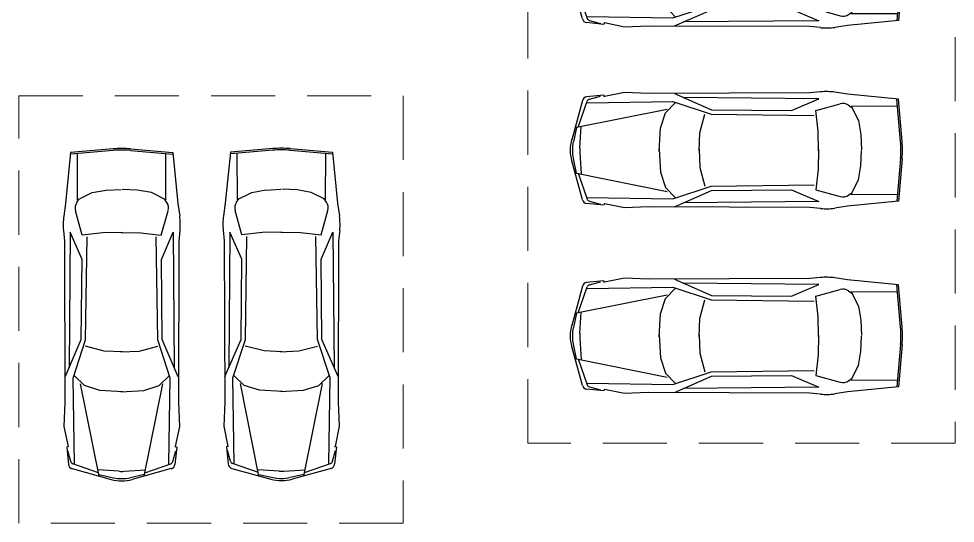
# Model space of a CAD drawing. Header units: metres. Extents: x -355 to 973, y -73 to 238.
# Drawn here: x 834.81 to 845.77, y 189.78 to 195.68 of the extents above; entities that cross this region are included whole.
import ezdxf

# ---------------------------------------------------------------- set-up
doc = ezdxf.new("R2010")
doc.units = ezdxf.units.M
doc.header["$LTSCALE"] = 3
doc.header["$MEASUREMENT"] = 0
doc.linetypes.add('202$0$HIDDEN', pattern=[0.375, 0.25, -0.125])
doc.linetypes.add('DASHED2', pattern=[0.375, 0.25, -0.125])
doc.layers.add('1', color=1, linetype='Continuous')
doc.layers.add('CAR', color=1, linetype='Continuous')
doc.layers.add('15', color=63, linetype='DASHED2', lineweight=15)

# ---------------------------------------------------------------- blocks, each defined once
blk = doc.blocks.new('CARP5')
at = {"layer": 'CAR'}
for p, q in [((-127.1, 55.7), (-149.8, 51)), ((-100, 54.6), (-127.1, 55.7)), ((82.4, 55.1), (-100, 54.6)), ((-70.8, 54.3), (-28.9, 36.1)), ((94.5, 56.3), (82.4, 55.1)), ((125.1, 53.9), (110.6, 56)), ((182.5, 48.2), (125.1, 53.9)), ((-174.7, 46.5), (-186.8, 2.3)), ((-179.4, 16.5), (-169.2, 45.7)), ((-150.4, 52.6), (-169.9, 50.6)), ((-169.4, 43.9), (-72.5, 45.4)), ((-166.7, 48.1), (-154.4, 51.5)), ((-149.8, 50.5), (-150.4, 52.6)), ((-80.9, 32.6), (-69.6, 44.3)), ((-72.5, 45.4), (-29.2, 31.2)), ((92.4, 48.6), (-60.6, 49.9)), ((61.7, 35.2), (92.4, 48.6)), ((89.3, 35.1), (116.6, 42.7)), ((116.8, 42.8), (116.8, 42.8)), ((184.9, 0.1), (180.8, 48.1)), ((186.7, 0.1), (182.5, 48.2)), ((-183.3, 15.9), (-78.9, 36.9)), ((-86.3, 15.3), (-80.9, 32.6)), ((-28.9, 36.1), (61.7, 35.2)), ((91.9, 11.8), (89.3, 35.1)), ((126.1, 41.3), (129.9, 38.8)), ((129.1, 40.3), (181.1, 40.4)), ((129.1, 40.3), (137.2, 24)), ((-42, 10.1), (-36.4, 31.3)), ((-29.2, 31.2), (87.3, 29.5)), ((137.2, 24), (140, 8.1)), ((-181.4, 16.2), (-184.9, -0.1)), ((-177.7, -6.8), (-176.2, 17.3)), ((-87.8, -10.8), (-86.3, 15.3)), ((92.2, -10.3), (91.9, 11.8)), ((-42.8, -10.5), (-42, 10.1)), ((139.9, 8.1), (140.7, -9)), ((-87.8, -8.4), (-86.3, -34.5)), ((-42.8, -8.6), (-42, -29.2)), ((92.2, -8.9), (91.9, -31)), ((140, -27.2), (140.7, -10.1)), ((-181.4, -35.4), (-184.9, -19)), ((-177.7, -12.3), (-176.2, -36.4)), ((184.9, -19.3), (180.8, -67.3)), ((186.7, -19.3), (182.5, -67.3)), ((-174.7, -65.6), (-186.8, -21.5)), ((-42, -29.2), (-36.4, -50.4)), ((91.9, -31), (89.3, -54.3)), ((137.2, -43.1), (140, -27.2)), ((-183.3, -35), (-78.9, -56.1)), ((-179.4, -35.6), (-169.2, -64.9)), ((-86.3, -34.5), (-80.9, -51.7)), ((-80.9, -51.7), (-69.6, -63.5)), ((-72.5, -64.5), (-29.2, -50.3)), ((-29.2, -50.3), (87.3, -48.6)), ((129.1, -59.4), (137.2, -43.1)), ((-169.4, -63), (-72.5, -64.5)), ((-70.8, -73.5), (-28.9, -55.2)), ((-28.9, -55.2), (61.7, -54.4)), ((61.7, -54.4), (92.4, -67.7)), ((89.3, -54.3), (116.8, -61.9)), ((126.1, -60.4), (129.9, -57.9)), ((129.1, -59.4), (181.1, -59.6)), ((-150.4, -71.7), (-169.9, -69.7)), ((-166.7, -67.3), (-154.4, -70.7)), ((-149.8, -69.7), (-150.4, -71.7)), ((-127.1, -74.9), (-149.8, -70.1)), ((-100, -73.7), (-127.1, -74.9)), ((82.4, -74.2), (-100, -73.7)), ((92.4, -67.7), (-60.6, -69)), ((125.1, -73), (110.6, -75.1)), ((182.5, -67.3), (125.1, -73)), ((94.5, -75.4), (82.4, -74.2))]:
    blk.add_line(p, q, dxfattribs=at)
for centre, radius, start, end in [((101.1, -11), 67.6, 81.9284, 95.6257), ((-169.3, 45), 5.63, 95.8102, 164.6615), ((-165.7, 44.5), 3.75, 105.4862, 160.7894), ((119.9, 31.9), 11.3, 56.264, 106.8198), ((-143.4, -9.6), 45.1, 164.6615, 195.3385), ((72.7, -9.6), 112.6, 355.0592, 4.9408), ((74.5, -9.6), 112.6, 355.0592, 4.9408), ((-140.9, -9.6), 45.1, 167.9052, 192.0948), ((-132.7, -9.6), 45.1, 176.4735, 183.5265), ((119.9, -51.1), 11.3, 254.4694, 303.7359), ((-169.3, -64.1), 5.63, 195.3385, 264.1898), ((-165.7, -63.6), 3.75, 199.2106, 254.5138), ((101.1, -8.2), 67.6, 264.3743, 278.0716)]:
    blk.add_arc(centre, radius, start, end, dxfattribs=at)
blk = doc.blocks.new('A$C1D69598D')
at = {"layer": 'CAR'}
blk.add_blockref('CARP5', (188.3, 75.7), dxfattribs=at)
blk = doc.blocks.new('fyufu')
at = {"layer": '15'}
for p, q in [((27.577, 219.64), (34.577, 219.64)), ((27.577, 214.64), (27.577, 219.64)), ((34.577, 219.64), (34.577, 214.64)), ((34.577, 214.64), (27.577, 214.64))]:
    blk.add_line(p, q, dxfattribs=at)
at = {"layer": '15', "xscale": 0.01035204405718559, "yscale": 0.01035204405718559, "zscale": 0.01035204405718559, "rotation": 90}
for p in [(29.719, 215.136), (31.834, 215.136), (34.006, 215.136)]:
    blk.add_blockref('A$C1D69598D', p, dxfattribs=at)
blk = doc.blocks.new('rdydry')
at = {"layer": '15'}
for p, q in [((17.296, 218.158), (21.796, 218.158)), ((17.296, 213.158), (17.296, 218.158)), ((21.796, 218.158), (21.796, 213.158)), ((21.796, 213.158), (17.296, 213.158))]:
    blk.add_line(p, q, dxfattribs=at)
at = {"layer": '15', "xscale": 0.01035204405718559, "yscale": 0.01035204405718559, "zscale": 0.01035204405718559, "rotation": 90}
for p in [(19.186, 213.656), (21.055, 213.659)]:
    blk.add_blockref('A$C1D69598D', p, dxfattribs=at)

msp = doc.modelspace()

# ---------------------------------------------------------------- block references
at = {"layer": '1', "linetype": '202$0$HIDDEN', "rotation": 270}
msp.add_blockref('fyufu', (626.131, 225.296), dxfattribs=at)
at = {"layer": '1', "linetype": '202$0$HIDDEN'}
msp.add_blockref('rdydry', (817.516, -23.376), dxfattribs=at)

doc.saveas('drawing.dxf')
